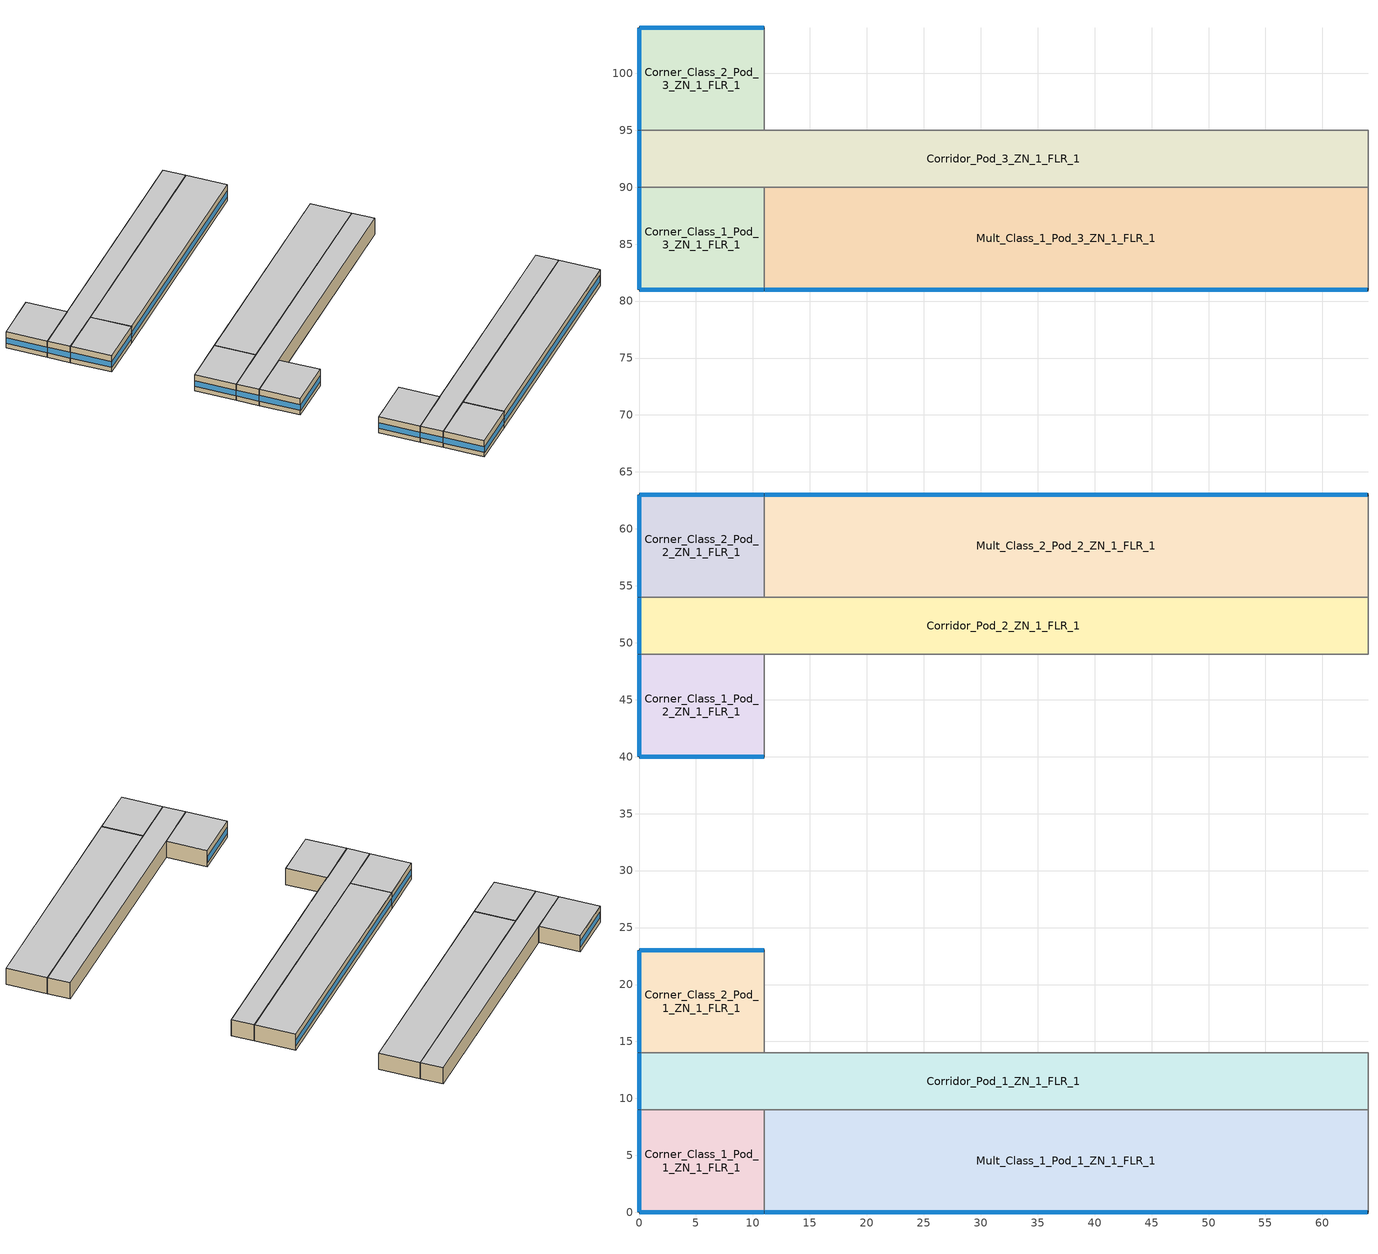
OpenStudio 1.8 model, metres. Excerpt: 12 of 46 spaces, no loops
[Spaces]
Mult_Class_2_Pod_2_ZN_1_FLR_1
 floor ground: 64,63 64,54 11,54 11,63 z0
 wall outside: 64,63 11,63 z0:4
 wall to Corner_Class_2_Pod_2_ZN_1_FLR_1: 11,63 11,54 z0:4
 wall to Corridor_Pod_2_ZN_1_FLR_1: 11,54 64,54 z0:4
 wall to Main_Corridor_ZN_1_FLR_1: 64,54 64,63 z0:4
 window: 63.95,63 11.05,63 z1.1:2.5
 ceiling to Mult_Class_2_Pod_2_ZN_1_FLR_2: 64,54 64,63 11,63 11,54 z4
Corner_Class_2_Pod_3_ZN_1_FLR_1
 floor ground: 11,104 11,95 0,95 0,104 z0
 wall outside: 11,104 0,104 0,95 z0:4
 wall to Corridor_Pod_3_ZN_1_FLR_1: 0,95 11,95 z0:4
 wall to Mult_Class_2_Pod_3_ZN_1_FLR_1: 11,95 11,104 z0:4
 window: 0,103.95 0,95.05 z1.1:2.52; 10.95,104 0.05,104 z1.1:2.51
 ceiling to Corner_Class_2_Pod_3_ZN_1_FLR_2: 11,95 11,104 0,104 0,95 z4
Mult_Class_1_Pod_1_ZN_1_FLR_1
 floor ground: 64,9 64,0 11,0 11,9 z0
 wall outside: 11,0 64,0 z0:4
 wall to Lobby_ZN_1_FLR_1: 64,0 64,9 z0:4
 wall to Corner_Class_1_Pod_1_ZN_1_FLR_1: 11,9 11,0 z0:4
 wall to Corridor_Pod_1_ZN_1_FLR_1: 64,9 11,9 z0:4
 window: 11.05,0 63.95,0 z1.1:2.5
 ceiling to Mult_Class_1_Pod_1_ZN_1_FLR_2: 64,0 64,9 11,9 11,0 z4
Corner_Class_1_Pod_1_ZN_1_FLR_1
 floor ground: 11,9 11,0 0,0 0,9 z0
 wall outside: 0,9 0,0 11,0 z0:4
 wall to Corridor_Pod_1_ZN_1_FLR_1: 11,9 0,9 z0:4
 window: 0.05,0 10.95,0 z1.1:2.51; 0,8.95 0,0.05 z1.1:2.52
 ceiling to Corner_Class_1_Pod_1_ZN_1_FLR_2: 11,0 11,9 0,9 0,0 z4
Corner_Class_1_Pod_2_ZN_1_FLR_1
 floor ground: 11,49 11,40 0,40 0,49 z0
 wall outside: 0,49 0,40 11,40 z0:4
 wall to Mult_Class_1_Pod_2_ZN_1_FLR_1: 11,40 11,49 z0:4
 wall to Corridor_Pod_2_ZN_1_FLR_1: 11,49 0,49 z0:4
 window: 0.05,40 10.95,40 z1.1:2.51; 0,48.95 0,40.05 z1.1:2.52
 ceiling to Corner_Class_1_Pod_2_ZN_1_FLR_2: 11,40 11,49 0,49 0,40 z4
Corridor_Pod_2_ZN_1_FLR_1
 floor ground: 64,54 64,49 0,49 0,54 z0
 wall outside: 0,54 0,49 z0:4
 wall to Corner_Class_2_Pod_2_ZN_1_FLR_1: 11,54 0,54 z0:4
 wall to Main_Corridor_ZN_1_FLR_1: 64,49 64,54 z0:4
 wall to Mult_Class_1_Pod_2_ZN_1_FLR_1: 11,49 64,49 z0:4
 window: 0,53.95 0,49.05 z1.1:2.53
 ceiling to Corridor_Pod_2_ZN_1_FLR_2: 64,49 64,54 0,54 0,49 z4
Corridor_Pod_1_ZN_1_FLR_1
 floor ground: 64,14 64,9 0,9 0,14 z0
 wall outside: 0,14 0,9 z0:4
 wall to Mult_Class_2_Pod_1_ZN_1_FLR_1: 64,14 11,14 z0:4
 wall to Corner_Class_2_Pod_1_ZN_1_FLR_1: 11,14 0,14 z0:4
 wall to Lobby_ZN_1_FLR_1: 64,9 64,14 z0:4
 window: 0,13.95 0,9.05 z1.1:2.53
 ceiling to Corridor_Pod_1_ZN_1_FLR_2: 64,9 64,14 0,14 0,9 z4
Corridor_Pod_3_ZN_1_FLR_1
 floor ground: 64,95 64,90 0,90 0,95 z0
 wall outside: 0,95 0,90 z0:4
 wall to Mult_Class_1_Pod_3_ZN_1_FLR_1: 11,90 64,90 z0:4
 wall to Bathrooms_ZN_1_FLR_1: 64,90 64,95 z0:4
 wall to Corner_Class_1_Pod_3_ZN_1_FLR_1: 0,90 11,90 z0:4
 wall to Mult_Class_2_Pod_3_ZN_1_FLR_1: 64,95 11,95 z0:4
 window: 0,94.95 0,90.05 z1.1:2.53
 ceiling to Corridor_Pod_3_ZN_1_FLR_2: 64,90 64,95 0,95 0,90 z4
Mult_Class_1_Pod_3_ZN_1_FLR_1
 floor ground: 64,90 64,81 11,81 11,90 z0
 wall outside: 11,81 64,81 z0:4
 wall to Corner_Class_1_Pod_3_ZN_1_FLR_1: 11,90 11,81 z0:4
 wall to Main_Corridor_ZN_1_FLR_1: 64,81 64,90 z0:4
 window: 11.05,81 63.95,81 z1.1:2.5
 ceiling to Mult_Class_1_Pod_3_ZN_1_FLR_2: 64,81 64,90 11,90 11,81 z4
Corner_Class_2_Pod_2_ZN_1_FLR_1
 floor ground: 11,63 11,54 0,54 0,63 z0
 wall outside: 11,63 0,63 0,54 z0:4
 window: 10.95,63 0.05,63 z1.1:2.51; 0,62.95 0,54.05 z1.1:2.52
 ceiling to Corner_Class_2_Pod_2_ZN_1_FLR_2: 11,54 11,63 0,63 0,54 z4
Corner_Class_2_Pod_1_ZN_1_FLR_1
 floor ground: 11,23 11,14 0,14 0,23 z0
 wall outside: 11,23 0,23 0,14 z0:4
 wall to Mult_Class_2_Pod_1_ZN_1_FLR_1: 11,14 11,23 z0:4
 window: 0,22.95 0,14.05 z1.1:2.52; 10.95,23 0.05,23 z1.1:2.51
 ceiling to Corner_Class_2_Pod_1_ZN_1_FLR_2: 11,14 11,23 0,23 0,14 z4
Corner_Class_1_Pod_3_ZN_1_FLR_1
 floor ground: 11,90 11,81 0,81 0,90 z0
 wall outside: 0,90 0,81 11,81 z0:4
 window: 0.05,81 10.95,81 z1.1:2.51; 0,89.95 0,81.05 z1.1:2.52
 ceiling to Corner_Class_1_Pod_3_ZN_1_FLR_2: 11,81 11,90 0,90 0,81 z4
[Site]
Baltimore Blt Washngtn IntL_MD_USA: Latitude {deg}=39.17; Longitude {deg}=-76.68; Time Zone {hr}=-5; Elevation {m}=45; Terrain=City
[Building]
90.1-2010-SecondarySchool-ASHRAE 169-2006-4A created: 2015-08-17 12:57:05 -0600: North Axis {deg}=0; Default Construction Set=90.1-2010 - SecSchl - ASHRAE 169-2006-4A
[ClimateZones]
Climate Zone Institution Name 1=ASHRAE; Climate Zone Document Name 1=ANSI/ASHRAE Standard 169; Climate Zone Document Year 1=2006; Climate Zone Institution Name 2=CEC; Climate Zone Document Name 2=California Climate Zone Descriptions; Climate Zone Document Year 2=1995
[Site:GroundTemperature:BuildingSurface]
20.62, 20.59, 20.64, 20.69, 20.77, 23.05, 23.41, 23.48, 23.48, 21.19, 20.87, 20.71
[Site:WaterMainsTemperature]
Calculation Method=Correlation; Annual Average Outdoor Air Temperature {C}=13.15; Maximum Difference In Monthly Average Outdoor Air Temperatures {deltaC}=25.8
[SizingPeriod:DesignDay] Barometric Pressure {Pa}=100786; Sky Clearness=0; Rain Indicator=0; Snow Indicator=0; Day of Month=21; Daylight Saving Time Indicator=0; Humidity Indicating Type=Wetbulb; Dry-Bulb Temperature Range Modifier Type=DefaultMultipliers
Name | Maximum Dry-Bulb Temperature {C} | Daily Dry-Bulb Temperature Range {deltaC} | Humidity Indicating Conditions at Maximum Dry-Bulb {BasedOnField A3} | Wind Speed {m/s} | Wind Direction {deg} | Month | Day Type | Solar Model Indicator | ASHRAE Taub | ASHRAE Taud
Baltimore Blt Washngtn IntL Ann Htg 99.6% Condns DB | -10.6 | 0 | -10.6 | 3.9 | 290 | 1 | WinterDesignDay | ASHRAEClearSky
Baltimore Blt Washngtn IntL Ann Clg .4% Condns DB=>MWB | 34.4 | 10.4 | 23.9 | 4.6 | 280 | 7 | SummerDesignDay | ASHRAETau | 0.552 | 1.769
[Material:NoMass] Thermal Absorptance=0.9; Solar Absorptance=0.7
Name | Roughness | Thermal Resistance {m2-K/W} | Visible Absorptance
CP02 CARPET PAD | VeryRough | 0.21648 | 0.8
Typical Insulation R-8.93 | Smooth | 1.57183 | 0.7
Typical Carpet Pad | Smooth | 0.21648 | 0.8
Typical Insulation R-13.45 | Smooth | 2.368 | 0.7
Typical Insulation R-19.72 | Smooth | 3.4722 | 0.7
Typical Insulation R-0.58 | Smooth | 0.101875 | 0.7
Typical Insulation R-1.15 | Smooth | 0.202527 | 0.7
[Material]
Name | Roughness | Thickness {m} | Conductivity {W/m-K} | Density {kg/m3} | Specific Heat {J/kg-K} | Thermal Absorptance | Solar Absorptance | Visible Absorptance
100mm Normalweight concrete floor | MediumSmooth | 0.1016 | 2.31 | 2322 | 832
G01 13mm gypsum board | Smooth | 0.0127 | 0.16 | 800 | 1090 | 0.9 | 0.7 | 0.5
4 in. Normalweight Concrete Floor | MediumRough | 0.1016 | 2.31 | 2322 | 832 | 0.9 | 0.7 | 0.7
25mm Stucco | Smooth | 0.0254 | 0.72 | 1856 | 840 | 0.9 | 0.7 | 0.7
5/8 in. Gypsum Board | MediumSmooth | 0.0159 | 0.16 | 800 | 1090 | 0.9 | 0.7 | 0.7
Roof Membrane | VeryRough | 0.0095 | 0.16 | 1121.29 | 1460 | 0.9 | 0.77 | 0.7
Metal Roof Surface; F08 Metal surface | Smooth | 0.0008 | 45.28 | 7824 | 500 | 0.9 | 0.7 | 0.7
6 in. Normalweight Concrete Floor | MediumRough | 0.1524 | 2.31 | 2322 | 832 | 0.9 | 0.7 | 0.7
8 in. Concrete Block Basement Wall | MediumRough | 0.2032 | 1.326 | 1842 | 912 | 0.9 | 0.7 | 0.7
G05 25mm wood | MediumSmooth | 0.0254 | 0.15 | 608 | 1630 | 0.9 | 0.5 | 0.5
Std Wood 6inch | MediumSmooth | 0.15 | 0.12 | 540 | 1210 | 0.9 | 0.7 | 0.7
[Construction]
Typical Insulated Exterior Mass Floor R-11.49: Typical Insulation R-8.93, 4 in. Normalweight Concrete Floor, Typical Carpet Pad
Typical Insulated Steel Framed Exterior Wall R-15.63: 25mm Stucco, 5/8 in. Gypsum Board, Typical Insulation R-13.45, 5/8 in. Gypsum Board
Typical IEAD Roof R-20.83: Roof Membrane, Typical Insulation R-19.72, Metal Roof Surface
Typical Interior Floor: 100mm Normalweight concrete floor, CP02 CARPET PAD
Typical Interior Wall: G01 13mm gypsum board, G01 13mm gypsum board
Typical Interior Ceiling: CP02 CARPET PAD, 100mm Normalweight concrete floor
Typical Insulated Carpeted 6in Slab Floor: 6 in. Normalweight Concrete Floor, Typical Carpet Pad
Typical Insulated Basement Mass Wall: 8 in. Concrete Block Basement Wall
U 0.55 SHGC 0.31 Dbl Ref-D Tint 6mm/6mm Air: REF D TINT 6MM, AIR 6MM, CLEAR 6MM
Typical Insulated Metal Door R-1.43: F08 Metal surface, Typical Insulation R-0.58
Typical Overhead Door R-2.0: Typical Insulation R-1.15
U 1.17 SHGC 0.49 Simple Glazing Skylight: U 1.17 SHGC 0.49 Simple Glazing
Typical Interior Window: Clear 3mm
Typical Interior Door; Typical Interior Partition: G05 25mm wood
InteriorFurnishings: Std Wood 6inch
[DefaultConstructionSet]
90.1-2010 - SecSchl - ASHRAE 169-2006-4A: Default Exterior Surface Constructions=Default Surface Constructions 1; Default Interior Surface Constructions=Default Surface Constructions 2; Default Ground Contact Surface Constructions=Default Surface Constructions 3; Default Exterior SubSurface Constructions=Default Sub Surface Constructions 1; Default Interior SubSurface Constructions=Default Sub Surface Constructions 2; Interior Partition Construction=Typical Interior Partition
[DefaultSurfaceConstructions]
Name | Floor Construction | Wall Construction | Roof Ceiling Construction
Default Surface Constructions 1 | Typical Insulated Exterior Mass Floor R-11.49 | Typical Insulated Steel Framed Exterior Wall R-15.63 | Typical IEAD Roof R-20.83
Default Surface Constructions 2 | Typical Interior Floor | Typical Interior Wall | Typical Interior Ceiling
Default Surface Constructions 3 | Typical Insulated Carpeted 6in Slab Floor | Typical Insulated Basement Mass Wall
[DefaultSubSurfaceConstructions]
Name | Fixed Window Construction | Operable Window Construction | Door Construction | Overhead Door Construction | Skylight Construction | Tubular Daylight Dome Construction | Tubular Daylight Diffuser Construction
Default Sub Surface Constructions 1 | U 0.55 SHGC 0.31 Dbl Ref-D Tint 6mm/6mm Air | U 0.55 SHGC 0.31 Dbl Ref-D Tint 6mm/6mm Air | Typical Insulated Metal Door R-1.43 | Typical Overhead Door R-2.0 | U 1.17 SHGC 0.49 Simple Glazing Skylight | Typical Interior Window | Typical Interior Window
Default Sub Surface Constructions 2 | Typical Interior Window | Typical Interior Window | Typical Interior Door
[WindowMaterial:Glazing] Optical Data Type=SpectralAverage; Infrared Transmittance at Normal Incidence=0; Front Side Infrared Hemispherical Emissivity=0.84; Conductivity {W/m-K}=0.9; Dirt Correction Factor for Solar and Visible Transmittance=1; Solar Diffusing=No
Name | Thickness {m} | Solar Transmittance at Normal Incidence | Front Side Solar Reflectance at Normal Incidence | Back Side Solar Reflectance at Normal Incidence | Visible Transmittance at Normal Incidence | Front Side Visible Reflectance at Normal Incidence | Back Side Visible Reflectance at Normal Incidence | Back Side Infrared Hemispherical Emissivity
REF D TINT 6MM | 0.006 | 0.3 | 0.14 | 0.36 | 0.25 | 0.18 | 0.45 | 0.82
CLEAR 6MM | 0.006 | 0.775 | 0.071 | 0.071 | 0.881 | 0.08 | 0.08 | 0.84
Clear 3mm | 0.003 | 0.837 | 0.075 | 0.075 | 0.898 | 0.081 | 0.081 | 0.84
[WindowMaterial:Gas]
AIR 6MM: Gas Type=Air; Thickness {m}=0.0063
[WindowMaterial:SimpleGlazingSystem]
U 1.17 SHGC 0.49 Simple Glazing: U-Factor {W/m2-K}=6.64357; Solar Heat Gain Coefficient=0.49; Visible Transmittance=0.38
[Space] Part of Total Floor Area=Yes
Name | Space Type | Thermal Zone
Corner_Class_1_Pod_2_ZN_1_FLR_1 | 90.1-2010 - SecSchl - Classroom | Corner_Class_1_Pod_2_ZN_1_FLR_1 ZN
Mult_Class_2_Pod_2_ZN_1_FLR_1 | 90.1-2010 - SecSchl - Classroom | Mult_Class_2_Pod_2_ZN_1_FLR_1 ZN
Mult_Class_1_Pod_3_ZN_1_FLR_1 | 90.1-2010 - SecSchl - Classroom | Mult_Class_1_Pod_3_ZN_1_FLR_1 ZN
Mult_Class_1_Pod_1_ZN_1_FLR_1 | 90.1-2010 - SecSchl - Classroom | Mult_Class_1_Pod_1_ZN_1_FLR_1 ZN
Corridor_Pod_1_ZN_1_FLR_1 | 90.1-2010 - SecSchl - Corridor | Corridor_Pod_1_ZN_1_FLR_1 ZN
Corner_Class_2_Pod_3_ZN_1_FLR_1 | 90.1-2010 - SecSchl - Classroom | Corner_Class_2_Pod_3_ZN_1_FLR_1 ZN
Corner_Class_1_Pod_1_ZN_1_FLR_1 | 90.1-2010 - SecSchl - Classroom | Corner_Class_1_Pod_1_ZN_1_FLR_1 ZN
Corridor_Pod_3_ZN_1_FLR_1 | 90.1-2010 - SecSchl - Corridor | Corridor_Pod_3_ZN_1_FLR_1 ZN
Corridor_Pod_2_ZN_1_FLR_1 | 90.1-2010 - SecSchl - Corridor | Corridor_Pod_2_ZN_1_FLR_1 ZN
Corner_Class_2_Pod_1_ZN_1_FLR_1 | 90.1-2010 - SecSchl - Classroom | Corner_Class_2_Pod_1_ZN_1_FLR_1 ZN
Corner_Class_1_Pod_3_ZN_1_FLR_1 | 90.1-2010 - SecSchl - Classroom | Corner_Class_1_Pod_3_ZN_1_FLR_1 ZN
Corner_Class_2_Pod_2_ZN_1_FLR_1 | 90.1-2010 - SecSchl - Classroom | Corner_Class_2_Pod_2_ZN_1_FLR_1 ZN
[SpaceType] Standards Building Type=SecondarySchool
Name | Default Schedule Set | Design Specification Outdoor Air Object | Standards Space Type
90.1-2010 - SecSchl - Corridor | 90.1-2010 - SecSchl - Corridor Schedule Set | 90.1-2010 - SecSchl - Corridor Ventilation | Corridor
90.1-2010 - SecSchl - Classroom | 90.1-2010 - SecSchl - Classroom Schedule Set | 90.1-2010 - SecSchl - Classroom Ventilation | Classroom
[DefaultScheduleSet] Electric Equipment Schedule=SchoolSecondary BLDG_EQUIP_SCH; Infiltration Schedule=SchoolSecondary INFIL_SCH_PNNL
Name | Lighting Schedule | Number of People Schedule | People Activity Level Schedule
90.1-2010 - SecSchl - Corridor Schedule Set | SchoolSecondary BLDG_LIGHT_CORRIDOR_SCH
90.1-2010 - SecSchl - Classroom Schedule Set | SchoolSecondary BLDG_LIGHT_CLASSROOM_SCH | SchoolSecondary BLDG_OCC_SCH | SchoolSecondary ACTIVITY_SCH
[Lights:Definition] Design Level Calculation Method=Watts/Area; Fraction Radiant=0.37; Fraction Visible=0.2; Return Air Fraction=0
Name | Watts per Space Floor Area {W/m2}
90.1-2010 - SecSchl - Corridor Lights Definition | 7.10418
90.1-2010 - SecSchl - Classroom Lights Definition | 13.3472
[Lights]
Name | Lights Definition | Space or SpaceType | Schedule
90.1-2010 - SecSchl - Corridor Lights | 90.1-2010 - SecSchl - Corridor Lights Definition | 90.1-2010 - SecSchl - Corridor
90.1-2010 - SecSchl - Classroom Lights | 90.1-2010 - SecSchl - Classroom Lights Definition | 90.1-2010 - SecSchl - Classroom | SchoolSecondary BLDG_LIGHT_CLASSROOM_SCH OccSensor Reduction
[DesignSpecification:OutdoorAir] Outdoor Air Method=Sum
Name | Outdoor Air Flow per Floor Area {m3/s-m2} | Outdoor Air Flow per Person {m3/s-person}
90.1-2010 - SecSchl - Corridor Ventilation | 0.0003048
90.1-2010 - SecSchl - Classroom Ventilation | 0.0006096 | 0.00471947
[People:Definition]
90.1-2010 - SecSchl - Classroom People Definition: Number of People Calculation Method=People/Area; People per Space Floor Area {person/m2}=0.376737; Fraction Radiant=0.3
[People]
90.1-2010 - SecSchl - Classroom People: People Definition=90.1-2010 - SecSchl - Classroom People Definition; Space or SpaceType=90.1-2010 - SecSchl - Classroom
[ElectricEquipment:Definition] Design Level Calculation Method=Watts/Area; Fraction Latent=0; Fraction Radiant=0.5; Fraction Lost=0
Name | Watts per Space Floor Area {W/m2}
90.1-2010 - SecSchl - Corridor Electric Equipment Definition | 3.98265
90.1-2010 - SecSchl - Classroom Electric Equipment Definition | 9.99967
[ElectricEquipment]
Name | Electric Equipment Definition | Space or SpaceType
90.1-2010 - SecSchl - Corridor Electric Equipment | 90.1-2010 - SecSchl - Corridor Electric Equipment Definition | 90.1-2010 - SecSchl - Corridor
90.1-2010 - SecSchl - Classroom Electric Equipment | 90.1-2010 - SecSchl - Classroom Electric Equipment Definition | 90.1-2010 - SecSchl - Classroom
[ThermostatSetpoint:DualSetpoint] Heating Setpoint Temperature Schedule=SchoolSecondary HTGSETP_SCH_YES_OPTIMUM; Cooling Setpoint Temperature Schedule=SchoolSecondary CLGSETP_SCH_NO_SETBACK
90.1-2010 - SecSchl - Corridor Thermostat; 90.1-2010 - SecSchl - Classroom Thermostat
[SpaceInfiltration:DesignFlowRate] Design Flow Rate Calculation Method=Flow/ExteriorArea; Flow per Exterior Surface Area {m3/s-m2}=0.000569573; Constant Term Coefficient=0; Temperature Term Coefficient=0; Velocity Term Coefficient=0.224; Velocity Squared Term Coefficient=0
Name | Space or SpaceType
Corner_Class_1_Pod_1_ZN_1_FLR_1 Infiltration | Corner_Class_1_Pod_1_ZN_1_FLR_1
Corner_Class_1_Pod_2_ZN_1_FLR_1 Infiltration | Corner_Class_1_Pod_2_ZN_1_FLR_1
Corner_Class_1_Pod_3_ZN_1_FLR_1 Infiltration | Corner_Class_1_Pod_3_ZN_1_FLR_1
Corner_Class_2_Pod_1_ZN_1_FLR_1 Infiltration | Corner_Class_2_Pod_1_ZN_1_FLR_1
Corner_Class_2_Pod_2_ZN_1_FLR_1 Infiltration | Corner_Class_2_Pod_2_ZN_1_FLR_1
Corner_Class_2_Pod_3_ZN_1_FLR_1 Infiltration | Corner_Class_2_Pod_3_ZN_1_FLR_1
Corridor_Pod_1_ZN_1_FLR_1 Infiltration | Corridor_Pod_1_ZN_1_FLR_1
Corridor_Pod_2_ZN_1_FLR_1 Infiltration | Corridor_Pod_2_ZN_1_FLR_1
Corridor_Pod_3_ZN_1_FLR_1 Infiltration | Corridor_Pod_3_ZN_1_FLR_1
Mult_Class_1_Pod_1_ZN_1_FLR_1 Infiltration | Mult_Class_1_Pod_1_ZN_1_FLR_1
Mult_Class_1_Pod_3_ZN_1_FLR_1 Infiltration | Mult_Class_1_Pod_3_ZN_1_FLR_1
Mult_Class_2_Pod_2_ZN_1_FLR_1 Infiltration | Mult_Class_2_Pod_2_ZN_1_FLR_1
[InternalMass:Definition]
Internal Mass Definition 1: Construction=InteriorFurnishings; Design Level Calculation Method=SurfaceArea/Area; Surface Area per Space Floor Area=2
[InternalMass] Internal Mass Definition=Internal Mass Definition 1
Name | Space or SpaceType
Corner_Class_1_Pod_1_ZN_1_FLR_1 Mass | Corner_Class_1_Pod_1_ZN_1_FLR_1
Mult_Class_1_Pod_1_ZN_1_FLR_1 Mass | Mult_Class_1_Pod_1_ZN_1_FLR_1
Corridor_Pod_1_ZN_1_FLR_1 Mass | Corridor_Pod_1_ZN_1_FLR_1
Corner_Class_2_Pod_1_ZN_1_FLR_1 Mass | Corner_Class_2_Pod_1_ZN_1_FLR_1
Corner_Class_1_Pod_2_ZN_1_FLR_1 Mass | Corner_Class_1_Pod_2_ZN_1_FLR_1
Corridor_Pod_2_ZN_1_FLR_1 Mass | Corridor_Pod_2_ZN_1_FLR_1
Corner_Class_2_Pod_2_ZN_1_FLR_1 Mass | Corner_Class_2_Pod_2_ZN_1_FLR_1
Mult_Class_2_Pod_2_ZN_1_FLR_1 Mass | Mult_Class_2_Pod_2_ZN_1_FLR_1
Corner_Class_1_Pod_3_ZN_1_FLR_1 Mass | Corner_Class_1_Pod_3_ZN_1_FLR_1
Mult_Class_1_Pod_3_ZN_1_FLR_1 Mass | Mult_Class_1_Pod_3_ZN_1_FLR_1
Corridor_Pod_3_ZN_1_FLR_1 Mass | Corridor_Pod_3_ZN_1_FLR_1
Corner_Class_2_Pod_3_ZN_1_FLR_1 Mass | Corner_Class_2_Pod_3_ZN_1_FLR_1
[ThermalZone] Use Ideal Air Loads=No
Name | Thermostat | Primary Daylighting Control | Fraction of Zone Controlled by Primary Daylighting Control | Secondary Daylighting Control | Fraction of Zone Controlled by Secondary Daylighting Control
Corridor_Pod_1_ZN_1_FLR_1 ZN; Corridor_Pod_3_ZN_1_FLR_1 ZN; Corridor_Pod_2_ZN_1_FLR_1 ZN | 90.1-2010 - SecSchl - Corridor Thermostat
Corner_Class_2_Pod_1_ZN_1_FLR_1 ZN | 90.1-2010 - SecSchl - Classroom Thermostat | Corner_Class_2_Pod_1_ZN_1_FLR_1 Daylt Sensor 1 | 0.222026 | Corner_Class_2_Pod_1_ZN_1_FLR_1 Daylt Sensor 2 | 0.222026
Corner_Class_1_Pod_1_ZN_1_FLR_1 ZN | 90.1-2010 - SecSchl - Classroom Thermostat | Corner_Class_1_Pod_1_ZN_1_FLR_1 Daylt Sensor 1 | 0.222026 | Corner_Class_1_Pod_1_ZN_1_FLR_1 Daylt Sensor 2 | 0.222026
Mult_Class_2_Pod_2_ZN_1_FLR_1 ZN | 90.1-2010 - SecSchl - Classroom Thermostat | Mult_Class_2_Pod_2_ZN_1_FLR_1 Daylt Sensor 1 | 0.278073
Corner_Class_1_Pod_3_ZN_1_FLR_1 ZN | 90.1-2010 - SecSchl - Classroom Thermostat | Corner_Class_1_Pod_3_ZN_1_FLR_1 Daylt Sensor 1 | 0.222026 | Corner_Class_1_Pod_3_ZN_1_FLR_1 Daylt Sensor 2 | 0.222026
Mult_Class_1_Pod_1_ZN_1_FLR_1 ZN | 90.1-2010 - SecSchl - Classroom Thermostat | Mult_Class_1_Pod_1_ZN_1_FLR_1 Daylt Sensor 1 | 0.278073
Mult_Class_1_Pod_3_ZN_1_FLR_1 ZN | 90.1-2010 - SecSchl - Classroom Thermostat | Mult_Class_1_Pod_3_ZN_1_FLR_1 Daylt Sensor 1 | 0.278073
Corner_Class_1_Pod_2_ZN_1_FLR_1 ZN | 90.1-2010 - SecSchl - Classroom Thermostat | Corner_Class_1_Pod_2_ZN_1_FLR_1 Daylt Sensor 1 | 0.222026 | Corner_Class_1_Pod_2_ZN_1_FLR_1 Daylt Sensor 2 | 0.222026
Corner_Class_2_Pod_2_ZN_1_FLR_1 ZN | 90.1-2010 - SecSchl - Classroom Thermostat | Corner_Class_2_Pod_2_ZN_1_FLR_1 Daylt Sensor 1 | 0.222026 | Corner_Class_2_Pod_2_ZN_1_FLR_1 Daylt Sensor 2 | 0.222026
Corner_Class_2_Pod_3_ZN_1_FLR_1 ZN | 90.1-2010 - SecSchl - Classroom Thermostat | Corner_Class_2_Pod_3_ZN_1_FLR_1 Daylt Sensor 1 | 0.222026 | Corner_Class_2_Pod_3_ZN_1_FLR_1 Daylt Sensor 2 | 0.222026
[AvailabilityManager:Scheduled] Schedule=SchoolSecondary HVACOperationSchd
Availability Manager Scheduled 1; Availability Manager Scheduled 2; Availability Manager Scheduled 3; Availability Manager Scheduled 4; Availability Manager Scheduled 5; Availability Manager Scheduled 6; Availability Manager Scheduled 7; Availability Manager Scheduled 8; Availability Manager Scheduled 9
[AvailabilityManager:NightCycle] Control Type=CycleOnAny
Availability Manager Night Cycle 1; Availability Manager Night Cycle 2; Availability Manager Night Cycle 3; Availability Manager Night Cycle 4; Availability Manager Night Cycle 5; Availability Manager Night Cycle 6; Availability Manager Night Cycle 7; Availability Manager Night Cycle 8; Availability Manager Night Cycle 9
[Controller:WaterCoil] Minimum Actuated Flow {m3/s}=0
Name | Action | Controller Convergence Tolerance {deltaC}
VAV_POD_1 Main Htg Coil Controller; Controller Water Coil 1; Controller Water Coil 2; Controller Water Coil 3; Controller Water Coil 4; Controller Water Coil 5; Controller Water Coil 6; Controller Water Coil 7; Controller Water Coil 8; Controller Water Coil 9; Controller Water Coil 10; VAV_POD_2 Main Htg Coil Controller; Controller Water Coil 11; Controller Water Coil 12; Controller Water Coil 13; Controller Water Coil 14; Controller Water Coil 15; Controller Water Coil 16; Controller Water Coil 17; Controller Water Coil 18; Controller Water Coil 19; Controller Water Coil 20; VAV_POD_3 Main Htg Coil Controller; Controller Water Coil 21; Controller Water Coil 22; Controller Water Coil 23; Controller Water Coil 24; Controller Water Coil 25; Controller Water Coil 26; Controller Water Coil 27; Controller Water Coil 28; Controller Water Coil 29; Controller Water Coil 30; VAV_OTHER Main Htg Coil Controller; Controller Water Coil 31; Controller Water Coil 32; Controller Water Coil 33; Controller Water Coil 34; Controller Water Coil 35; Controller Water Coil 36; Controller Water Coil 37; Controller Water Coil 38; Controller Water Coil 39; Controller Water Coil 40; Controller Water Coil 41 | Normal | 0.0001
VAV_POD_1 Clg Coil Controller; VAV_POD_2 Clg Coil Controller; VAV_POD_3 Clg Coil Controller; VAV_OTHER Clg Coil Controller | Reverse
[Refrigeration:Compressor] Rated Return Gas Temperature {C}=18.3; Rated Subcooling {deltaC}=0
Name | Refrigeration Compressor Power Curve | Refrigeration Compressor Capacity Curve
Refrigeration Compressor 1 | Refrigeration Compressor Power Curve | Refrigeration Compressor Capacity Curve
Refrigeration Compressor 2 | Refrigeration Compressor Power Curve 1 | Refrigeration Compressor Capacity Curve 1
[Exterior:Lights:Definition]
Name | Design Level {W}
Occ Sensing Exterior Lights Def | 8427.85
NonDimming Exterior Lights Def | 353.47
[Exterior:Lights] Control Option=AstronomicalClock
Name | Exterior Lights Definition | Schedule
Occ Sensing Exterior Lights Def | Occ Sensing Exterior Lights Def | SchoolSecondary Exterior_lighting_schedule_b
NonDimming Exterior Lights Def | NonDimming Exterior Lights Def | SchoolSecondary Exterior_lighting_schedule_a
[HeatExchanger:AirToAir:SensibleAndLatent] Availability Schedule=Always On Discrete; Nominal Supply Air Flow Rate {m3/s}=autosize; Sensible Effectiveness at 100% Heating Air Flow=0.7; Latent Effectiveness at 100% Heating Air Flow=0.6; Sensible Effectiveness at 75% Heating Air Flow=0.7; Latent Effectiveness at 75% Heating Air Flow=0.6; Sensible Effectiveness at 100% Cooling Air Flow=0.75; Latent Effectiveness at 100% Cooling Air Flow=0.6; Sensible Effectiveness at 75% Cooling Air Flow=0.75; Latent Effectiveness at 75% Cooling Air Flow=0.6; Supply Air Outlet Temperature Control=Yes; Heat Exchanger Type=Rotary; Frost Control Type=ExhaustOnly; Threshold Temperature {C}=-23.3; Initial Defrost Time Fraction=0.167; Rate of Defrost Time Fraction Increase {1/K}=1.44; Economizer Lockout=Yes
Name | Nominal Electric Power {W}
PSZ-AC_1-5 ERV | 2210.7
PSZ-AC_2-6 ERV | 1414.65
PSZ-AC_3-7 ERV | 2966.94
PSZ-AC_5-9 ERV | 2165.21
VAV_OTHER ERV | 3357.87
VAV_POD_1 ERV | 6586.38
VAV_POD_2 ERV | 6506.68
VAV_POD_3 ERV | 6542.96
[SetpointManager:OutdoorAirPretreat] Minimum Setpoint Temperature {C}=-99; Maximum Setpoint Temperature {C}=99; Minimum Setpoint Humidity Ratio {kgWater/kgDryAir}=1e-005; Maximum Setpoint Humidity Ratio {kgWater/kgDryAir}=1
Setpoint Manager Outdoor Air Pretreat 1; Setpoint Manager Outdoor Air Pretreat 2; Setpoint Manager Outdoor Air Pretreat 3; Setpoint Manager Outdoor Air Pretreat 4; Setpoint Manager Outdoor Air Pretreat 5; Setpoint Manager Outdoor Air Pretreat 6; Setpoint Manager Outdoor Air Pretreat 7; Setpoint Manager Outdoor Air Pretreat 8
[Daylighting:Control] Position Z-Coordinate {m}=0.9144; Illuminance Setpoint {lux}=300; Lighting Control Type=Stepped; Number of Stepped Control Steps=3
Name | Space | Position X-Coordinate {m} | Position Y-Coordinate {m}
Corner_Class_1_Pod_1_ZN_1_FLR_1 Daylt Sensor 1 | Corner_Class_1_Pod_1_ZN_1_FLR_1 | 5.5 | 2.512845
Corner_Class_1_Pod_1_ZN_1_FLR_1 Daylt Sensor 2 | Corner_Class_1_Pod_1_ZN_1_FLR_1 | 2.515715 | 4.5
Corner_Class_1_Pod_2_ZN_1_FLR_1 Daylt Sensor 1 | Corner_Class_1_Pod_2_ZN_1_FLR_1 | 5.5 | 2.512845
Corner_Class_1_Pod_2_ZN_1_FLR_1 Daylt Sensor 2 | Corner_Class_1_Pod_2_ZN_1_FLR_1 | 2.515715 | 4.5
Corner_Class_1_Pod_3_ZN_1_FLR_1 Daylt Sensor 1 | Corner_Class_1_Pod_3_ZN_1_FLR_1 | 5.5 | 2.512845
Corner_Class_1_Pod_3_ZN_1_FLR_1 Daylt Sensor 2 | Corner_Class_1_Pod_3_ZN_1_FLR_1 | 2.515715 | 4.5
Corner_Class_2_Pod_1_ZN_1_FLR_1 Daylt Sensor 1 | Corner_Class_2_Pod_1_ZN_1_FLR_1 | 2.515715 | 4.5
Corner_Class_2_Pod_1_ZN_1_FLR_1 Daylt Sensor 2 | Corner_Class_2_Pod_1_ZN_1_FLR_1 | 5.5 | 6.487155
Corner_Class_2_Pod_2_ZN_1_FLR_1 Daylt Sensor 1 | Corner_Class_2_Pod_2_ZN_1_FLR_1 | 2.515715 | 4.5
Corner_Class_2_Pod_2_ZN_1_FLR_1 Daylt Sensor 2 | Corner_Class_2_Pod_2_ZN_1_FLR_1 | 5.5 | 6.487155
Corner_Class_2_Pod_3_ZN_1_FLR_1 Daylt Sensor 1 | Corner_Class_2_Pod_3_ZN_1_FLR_1 | 2.515715 | 4.5
Corner_Class_2_Pod_3_ZN_1_FLR_1 Daylt Sensor 2 | Corner_Class_2_Pod_3_ZN_1_FLR_1 | 5.5 | 6.487155
Mult_Class_1_Pod_1_ZN_1_FLR_1 Daylt Sensor 1 | Mult_Class_1_Pod_1_ZN_1_FLR_1 | 26.5 | 2.50266
Mult_Class_1_Pod_3_ZN_1_FLR_1 Daylt Sensor 1 | Mult_Class_1_Pod_3_ZN_1_FLR_1 | 26.5 | 2.50266
Mult_Class_2_Pod_2_ZN_1_FLR_1 Daylt Sensor 1 | Mult_Class_2_Pod_2_ZN_1_FLR_1 | 26.5 | 6.49734
[Schedule:Ruleset]
Name | Default Day Schedule | Summer Design Day Schedule | Winter Design Day Schedule
SchoolSecondary ACTIVITY_SCH | SchoolSecondary ACTIVITY_SCH Default | SchoolSecondary ACTIVITY_SCH Summer Design Day | SchoolSecondary ACTIVITY_SCH Winter Design Day
SchoolSecondary INFIL_SCH_PNNL | SchoolSecondary INFIL_SCH_PNNL Default | SchoolSecondary INFIL_SCH_PNNL Summer Design Day | SchoolSecondary INFIL_SCH_PNNL Winter Design Day
SchoolSecondary BLDG_EQUIP_SCH | SchoolSecondary BLDG_EQUIP_SCH Default | SchoolSecondary BLDG_EQUIP_SCH Summer Design Day | SchoolSecondary BLDG_EQUIP_SCH Winter Design Day
SchoolSecondary HTGSETP_SCH_YES_OPTIMUM | SchoolSecondary HTGSETP_SCH_YES_OPTIMUM Default | SchoolSecondary HTGSETP_SCH_YES_OPTIMUM Summer Design Day | SchoolSecondary HTGSETP_SCH_YES_OPTIMUM Winter Design Day
SchoolSecondary CLGSETP_SCH_NO_SETBACK | SchoolSecondary CLGSETP_SCH_NO_SETBACK Default | SchoolSecondary CLGSETP_SCH_NO_SETBACK Summer Design Day | SchoolSecondary CLGSETP_SCH_NO_SETBACK Winter Design Day
SchoolSecondary BLDG_LIGHT_CORRIDOR_SCH | SchoolSecondary BLDG_LIGHT_CORRIDOR_SCH Default | SchoolSecondary BLDG_LIGHT_CORRIDOR_SCH Summer Design Day | SchoolSecondary BLDG_LIGHT_CORRIDOR_SCH Winter Design Day
SchoolSecondary BLDG_LIGHT_CLASSROOM_SCH | SchoolSecondary BLDG_LIGHT_CLASSROOM_SCH Default | SchoolSecondary BLDG_LIGHT_CLASSROOM_SCH Summer Design Day | SchoolSecondary BLDG_LIGHT_CLASSROOM_SCH Winter Design Day
SchoolSecondary BLDG_OCC_SCH | SchoolSecondary BLDG_OCC_SCH Default | SchoolSecondary BLDG_OCC_SCH Summer Design Day | SchoolSecondary BLDG_OCC_SCH Winter Design Day
SchoolSecondary HVACOperationSchd | SchoolSecondary HVACOperationSchd Default | SchoolSecondary HVACOperationSchd Summer Design Day | SchoolSecondary HVACOperationSchd Winter Design Day
SchoolSecondary Exterior_lighting_schedule_b | SchoolSecondary Exterior_lighting_schedule_b Default | SchoolSecondary Exterior_lighting_schedule_b Summer Design Day | SchoolSecondary Exterior_lighting_schedule_b Winter Design Day
SchoolSecondary Exterior_lighting_schedule_a | SchoolSecondary Exterior_lighting_schedule_a Default | SchoolSecondary Exterior_lighting_schedule_a Summer Design Day | SchoolSecondary Exterior_lighting_schedule_a Winter Design Day
SchoolSecondary BLDG_LIGHT_CLASSROOM_SCH OccSensor Reduction | SchoolSecondary BLDG_LIGHT_CLASSROOM_SCH Default 1 | SchoolSecondary BLDG_LIGHT_CLASSROOM_SCH Summer Design Day 6 | SchoolSecondary BLDG_LIGHT_CLASSROOM_SCH Winter Design Day 1
[Schedule:Day]
SchoolSecondary ACTIVITY_SCH Default; SchoolSecondary ACTIVITY_SCH Winter Design Day; SchoolSecondary ACTIVITY_SCH Summer Design Day: 24, 0, 120
SchoolSecondary INFIL_SCH_PNNL Default; SchoolSecondary INFIL_SCH_PNNL Winter Design Day; SchoolSecondary BLDG_LIGHT_CORRIDOR_SCH Summer Design Day; SchoolSecondary BLDG_LIGHT_CLASSROOM_SCH Summer Design Day; SchoolSecondary BLDG_LIGHT_CLASSROOM_SCH Summer Design Day 6: 24, 0, 1
SchoolSecondary INFIL_SCH_PNNL Summer Design Day; SchoolSecondary INFIL_SCH_PNNL Summer Design Day 1: 7, 0, 1, 21, 0, 0.25, 24, 0, 1
SchoolSecondary BLDG_EQUIP_SCH Default; SchoolSecondary BLDG_EQUIP_SCH Winter Design Day; SchoolSecondary BLDG_EQUIP_SCH Summer Design Day 2: 24, 0, 0.35
SchoolSecondary BLDG_EQUIP_SCH Summer Design Day; SchoolSecondary BLDG_EQUIP_SCH Summer Design Day 3: 8, 0, 0.25, 17, 0, 0.5, 24, 0, 0.25
SchoolSecondary BLDG_EQUIP_SCH Summer Design Day 1; SchoolSecondary BLDG_EQUIP_SCH Summer Design Day 5: 8, 0, 0.35, 17, 0, 0.95, 24, 0, 0.35
SchoolSecondary BLDG_EQUIP_SCH Summer Design Day 4: 24, 0, 0.25
SchoolSecondary HTGSETP_SCH_YES_OPTIMUM Default; SchoolSecondary HTGSETP_SCH_YES_OPTIMUM Summer Design Day: 24, 0, 15.6
SchoolSecondary HTGSETP_SCH_YES_OPTIMUM Summer Design Day 1: 6, 0, 15.6, 7, 0, 17.8, 8, 0, 20, 21, 0, 21, 24, 0, 15.6
SchoolSecondary HTGSETP_SCH_YES_OPTIMUM Winter Design Day: 24, 0, 21
SchoolSecondary CLGSETP_SCH_NO_SETBACK Default; SchoolSecondary CLGSETP_SCH_NO_SETBACK Summer Design Day: 24, 0, 24
SchoolSecondary CLGSETP_SCH_NO_SETBACK Winter Design Day: 24, 0, 29.44
SchoolSecondary BLDG_LIGHT_CORRIDOR_SCH Default; SchoolSecondary BLDG_LIGHT_CORRIDOR_SCH Summer Design Day 2; SchoolSecondary BLDG_LIGHT_CORRIDOR_SCH Summer Design Day 4; SchoolSecondary BLDG_LIGHT_CLASSROOM_SCH Default; SchoolSecondary BLDG_LIGHT_CLASSROOM_SCH Summer Design Day 2; SchoolSecondary BLDG_LIGHT_CLASSROOM_SCH Summer Design Day 4: 24, 0, 0.1773
SchoolSecondary BLDG_LIGHT_CORRIDOR_SCH Summer Design Day 1; SchoolSecondary BLDG_LIGHT_CORRIDOR_SCH Summer Design Day 5; SchoolSecondary BLDG_LIGHT_CLASSROOM_SCH Summer Design Day 1; SchoolSecondary BLDG_LIGHT_CLASSROOM_SCH Summer Design Day 5: 7, 0, 0.1773, 21, 0, 0.9, 24, 0, 0.1773
SchoolSecondary BLDG_LIGHT_CORRIDOR_SCH Winter Design Day; SchoolSecondary BLDG_LIGHT_CLASSROOM_SCH Winter Design Day; SchoolSecondary BLDG_OCC_SCH Default; SchoolSecondary BLDG_OCC_SCH Winter Design Day; SchoolSecondary BLDG_OCC_SCH Summer Design Day 2; SchoolSecondary BLDG_OCC_SCH Summer Design Day 4; SchoolSecondary HVACOperationSchd Default; SchoolSecondary BLDG_LIGHT_CLASSROOM_SCH Winter Design Day 1: 24, 0, 0
SchoolSecondary BLDG_LIGHT_CORRIDOR_SCH Summer Design Day 3; SchoolSecondary BLDG_LIGHT_CLASSROOM_SCH Summer Design Day 3: 8, 0, 0.1773, 20, 0, 0.5, 24, 0, 0.1773
SchoolSecondary BLDG_OCC_SCH Summer Design Day; SchoolSecondary BLDG_OCC_SCH Summer Design Day 3: 8, 0, 0, 21, 0, 0.15, 24, 0, 0
SchoolSecondary BLDG_OCC_SCH Summer Design Day 1; SchoolSecondary BLDG_OCC_SCH Summer Design Day 5: 8, 0, 0, 16, 0, 0.95, 21, 0, 0.15, 24, 0, 0
SchoolSecondary HVACOperationSchd Winter Design Day; SchoolSecondary HVACOperationSchd Summer Design Day; SchoolSecondary HVACOperationSchd Summer Design Day 1: 7, 0, 0, 21, 0, 1, 24, 0, 0
SchoolSecondary Exterior_lighting_schedule_b Default; SchoolSecondary Exterior_lighting_schedule_b Winter Design Day; SchoolSecondary Exterior_lighting_schedule_b Summer Design Day: 6, 0, 0.7, 24, 0, 1
SchoolSecondary Exterior_lighting_schedule_a Default; SchoolSecondary Exterior_lighting_schedule_a Winter Design Day; SchoolSecondary Exterior_lighting_schedule_a Summer Design Day: 6, 0, 0, 24, 0, 1
SchoolSecondary BLDG_LIGHT_CLASSROOM_SCH Default 1; SchoolSecondary BLDG_LIGHT_CLASSROOM_SCH Summer Design Day 8; SchoolSecondary BLDG_LIGHT_CLASSROOM_SCH Summer Design Day 10: 24, 0, 0.120564
SchoolSecondary BLDG_LIGHT_CLASSROOM_SCH Summer Design Day 7; SchoolSecondary BLDG_LIGHT_CLASSROOM_SCH Summer Design Day 11: 7, 0, 0.120564, 21, 0, 0.612, 24, 0, 0.120564
SchoolSecondary BLDG_LIGHT_CLASSROOM_SCH Summer Design Day 9: 8, 0, 0.120564, 20, 0, 0.34, 24, 0, 0.120564
[Schedule:Rule] Date Specification Type=DateRange
Name | Schedule Ruleset | Rule Order | Day Schedule | Apply Monday | Apply Tuesday | Apply Wednesday | Apply Thursday | Apply Friday | Start Month | Start Day | End Month | End Day | Apply Sunday | Apply Saturday
Schedule Rule 11 | SchoolSecondary INFIL_SCH_PNNL | 0 | SchoolSecondary INFIL_SCH_PNNL Summer Design Day 1 | Yes | Yes | Yes | Yes | Yes | 1 | 1 | 12 | 31
Schedule Rule 12 | SchoolSecondary BLDG_EQUIP_SCH | 4 | SchoolSecondary BLDG_EQUIP_SCH Summer Design Day 1 | Yes | Yes | Yes | Yes | Yes | 1 | 1 | 6 | 30
Schedule Rule 13 | SchoolSecondary BLDG_EQUIP_SCH | 3 | SchoolSecondary BLDG_EQUIP_SCH Summer Design Day 2 |  |  |  |  |  | 1 | 1 | 6 | 30 | Yes | Yes
Schedule Rule 14 | SchoolSecondary BLDG_EQUIP_SCH | 2 | SchoolSecondary BLDG_EQUIP_SCH Summer Design Day 3 | Yes | Yes | Yes | Yes | Yes | 7 | 1 | 9 | 1
Schedule Rule 15 | SchoolSecondary BLDG_EQUIP_SCH | 1 | SchoolSecondary BLDG_EQUIP_SCH Summer Design Day 4 |  |  |  |  |  | 7 | 1 | 9 | 1 | Yes | Yes
Schedule Rule 16 | SchoolSecondary BLDG_EQUIP_SCH | 0 | SchoolSecondary BLDG_EQUIP_SCH Summer Design Day 5 | Yes | Yes | Yes | Yes | Yes | 9 | 1 | 12 | 31
Schedule Rule 17 | SchoolSecondary HTGSETP_SCH_YES_OPTIMUM | 0 | SchoolSecondary HTGSETP_SCH_YES_OPTIMUM Summer Design Day 1 | Yes | Yes | Yes | Yes | Yes | 1 | 1 | 12 | 31
Schedule Rule 18 | SchoolSecondary BLDG_LIGHT_CORRIDOR_SCH | 4 | SchoolSecondary BLDG_LIGHT_CORRIDOR_SCH Summer Design Day 1 | Yes | Yes | Yes | Yes | Yes | 1 | 1 | 6 | 30
Schedule Rule 19 | SchoolSecondary BLDG_LIGHT_CORRIDOR_SCH | 3 | SchoolSecondary BLDG_LIGHT_CORRIDOR_SCH Summer Design Day 2 |  |  |  |  |  | 1 | 1 | 6 | 30 | Yes | Yes
Schedule Rule 20 | SchoolSecondary BLDG_LIGHT_CORRIDOR_SCH | 2 | SchoolSecondary BLDG_LIGHT_CORRIDOR_SCH Summer Design Day 3 | Yes | Yes | Yes | Yes | Yes | 7 | 1 | 9 | 1
Schedule Rule 21 | SchoolSecondary BLDG_LIGHT_CORRIDOR_SCH | 1 | SchoolSecondary BLDG_LIGHT_CORRIDOR_SCH Summer Design Day 4 |  |  |  |  |  | 7 | 1 | 9 | 1 | Yes | Yes
Schedule Rule 22 | SchoolSecondary BLDG_LIGHT_CORRIDOR_SCH | 0 | SchoolSecondary BLDG_LIGHT_CORRIDOR_SCH Summer Design Day 5 | Yes | Yes | Yes | Yes | Yes | 9 | 1 | 12 | 31
Schedule Rule 23 | SchoolSecondary BLDG_LIGHT_CLASSROOM_SCH | 4 | SchoolSecondary BLDG_LIGHT_CLASSROOM_SCH Summer Design Day 1 | Yes | Yes | Yes | Yes | Yes | 1 | 1 | 6 | 30
Schedule Rule 24 | SchoolSecondary BLDG_LIGHT_CLASSROOM_SCH | 3 | SchoolSecondary BLDG_LIGHT_CLASSROOM_SCH Summer Design Day 2 |  |  |  |  |  | 1 | 1 | 6 | 30 | Yes | Yes
Schedule Rule 25 | SchoolSecondary BLDG_LIGHT_CLASSROOM_SCH | 2 | SchoolSecondary BLDG_LIGHT_CLASSROOM_SCH Summer Design Day 3 | Yes | Yes | Yes | Yes | Yes | 7 | 1 | 9 | 1
Schedule Rule 26 | SchoolSecondary BLDG_LIGHT_CLASSROOM_SCH | 1 | SchoolSecondary BLDG_LIGHT_CLASSROOM_SCH Summer Design Day 4 |  |  |  |  |  | 7 | 1 | 9 | 1 | Yes | Yes
Schedule Rule 27 | SchoolSecondary BLDG_LIGHT_CLASSROOM_SCH | 0 | SchoolSecondary BLDG_LIGHT_CLASSROOM_SCH Summer Design Day 5 | Yes | Yes | Yes | Yes | Yes | 9 | 1 | 12 | 31
Schedule Rule 28 | SchoolSecondary BLDG_OCC_SCH | 4 | SchoolSecondary BLDG_OCC_SCH Summer Design Day 1 | Yes | Yes | Yes | Yes | Yes | 1 | 1 | 6 | 15
Schedule Rule 29 | SchoolSecondary BLDG_OCC_SCH | 3 | SchoolSecondary BLDG_OCC_SCH Summer Design Day 2 |  |  |  |  |  | 1 | 1 | 6 | 15 | Yes | Yes
Schedule Rule 30 | SchoolSecondary BLDG_OCC_SCH | 2 | SchoolSecondary BLDG_OCC_SCH Summer Design Day 3 | Yes | Yes | Yes | Yes | Yes | 6 | 16 | 9 | 15
Schedule Rule 31 | SchoolSecondary BLDG_OCC_SCH | 1 | SchoolSecondary BLDG_OCC_SCH Summer Design Day 4 |  |  |  |  |  | 6 | 16 | 9 | 15 | Yes | Yes
Schedule Rule 32 | SchoolSecondary BLDG_OCC_SCH | 0 | SchoolSecondary BLDG_OCC_SCH Summer Design Day 5 | Yes | Yes | Yes | Yes | Yes | 9 | 16 | 12 | 31
Schedule Rule 86 | SchoolSecondary HVACOperationSchd | 0 | SchoolSecondary HVACOperationSchd Summer Design Day 1 | Yes | Yes | Yes | Yes | Yes | 1 | 1 | 12 | 31
Schedule Rule 107 | SchoolSecondary BLDG_LIGHT_CLASSROOM_SCH OccSensor Reduction | 0 | SchoolSecondary BLDG_LIGHT_CLASSROOM_SCH Summer Design Day 7 | Yes | Yes | Yes | Yes | Yes | 9 | 1 | 12 | 31
Schedule Rule 108 | SchoolSecondary BLDG_LIGHT_CLASSROOM_SCH OccSensor Reduction | 1 | SchoolSecondary BLDG_LIGHT_CLASSROOM_SCH Summer Design Day 8 |  |  |  |  |  | 7 | 1 | 9 | 1 | Yes | Yes
Schedule Rule 109 | SchoolSecondary BLDG_LIGHT_CLASSROOM_SCH OccSensor Reduction | 2 | SchoolSecondary BLDG_LIGHT_CLASSROOM_SCH Summer Design Day 9 | Yes | Yes | Yes | Yes | Yes | 7 | 1 | 9 | 1
Schedule Rule 110 | SchoolSecondary BLDG_LIGHT_CLASSROOM_SCH OccSensor Reduction | 3 | SchoolSecondary BLDG_LIGHT_CLASSROOM_SCH Summer Design Day 10 |  |  |  |  |  | 1 | 1 | 6 | 30 | Yes | Yes
Schedule Rule 111 | SchoolSecondary BLDG_LIGHT_CLASSROOM_SCH OccSensor Reduction | 4 | SchoolSecondary BLDG_LIGHT_CLASSROOM_SCH Summer Design Day 11 | Yes | Yes | Yes | Yes | Yes | 1 | 1 | 6 | 30
[Schedule:Constant]
Always On Discrete: Value=1
[Curve:Bicubic] Minimum Value of x {BasedOnField A2}=-23.3; Maximum Value of x {BasedOnField A2}=7.2; Minimum Value of y {BasedOnField A3}=10; Maximum Value of y {BasedOnField A3}=60; Input Unit Type for X=Temperature; Input Unit Type for Y=Temperature
Name | Coefficient1 Constant | Coefficient2 x | Coefficient3 x**2 | Coefficient4 y | Coefficient5 y**2 | Coefficient6 x*y | Coefficient7 x**3 | Coefficient8 y**3 | Coefficient9 x**2*y | Coefficient10 x*y**2 | Output Unit Type
Refrigeration Compressor Power Curve; Refrigeration Compressor Power Curve 1 | 4451.46 | -166.108 | -5.35664 | 263.553 | -0.958849 | 8.09252 | -0.0239354 | 0.000633306 | 0.0778798 | -0.0167386 | Power
Refrigeration Compressor Capacity Curve; Refrigeration Compressor Capacity Curve 1 | 83249.9 | 3147.96 | 44.9276 | -1035.51 | 3.74692 | -37.3907 | 0.179897 | -0.0199971 | -0.481641 | 0.0428673 | Capacity
